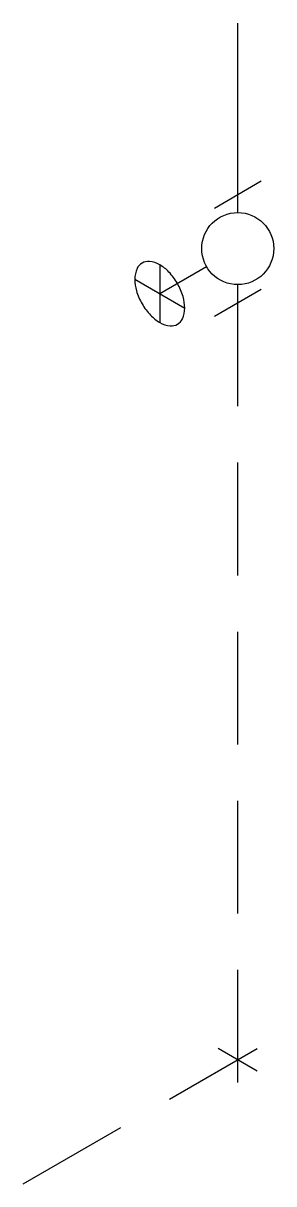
# Model space of a CAD drawing. Header units: millimetres. Extents: x -9842.04 to -9841.48, y -55.58 to -53.01.
import ezdxf

# ---------------------------------------------------------------- set-up
doc = ezdxf.new("R2010")
doc.units = ezdxf.units.MM
doc.linetypes.add('HIDDEN', pattern=[0.375, 0.25, -0.125])
doc.layers.add('Tub_iso_instalações', color=2, linetype='Continuous')

msp = doc.modelspace()

# ---------------------------------------------------------------- linework, layer by layer
at = {"layer": 'Tub_iso_instalações', "color": 3}
for p, q in [((-9841.5646, -53.4294), (-9841.5646, -53.0094)), ((-9841.5646, -53.8094), (-9841.5646, -53.5894))]:
    msp.add_line(p, q, dxfattribs=at)
at = {"layer": 'Tub_iso_instalações'}
for p, q in [((-9841.6166, -53.4194), (-9841.5126, -53.3594)), ((-9841.7378, -53.5454), (-9841.7378, -53.6734)), ((-9841.7378, -53.6094), (-9841.6339, -53.5494)), ((-9841.7932, -53.5774), (-9841.6824, -53.6414)), ((-9841.6166, -53.6594), (-9841.5126, -53.5994))]:
    msp.add_line(p, q, dxfattribs=at)
at = {"layer": 'Tub_iso_instalações', "color": 1, "linetype": 'HIDDEN'}
for p, q in [((-9841.5646, -55.3594), (-9841.5646, -53.8094)), ((-9842.0409, -55.5844), (-9841.5213, -55.2844)), ((-9841.5213, -55.3344), (-9841.6079, -55.2844))]:
    msp.add_line(p, q, dxfattribs=at)
at = {"layer": 'Tub_iso_instalações'}
msp.add_lwpolyline([(-9841.777, -53.632, 0.058752), (-9841.758, -53.6574, 0.072341), (-9841.7378, -53.6734, 0.106617), (-9841.7148, -53.6808, 0.156851), (-9841.6986, -53.6773, 0.156851), (-9841.6875, -53.665, 0.106617), (-9841.6824, -53.6414, 0.072341), (-9841.6861, -53.6159, 0.058752), (-9841.6986, -53.5868, 0.058752), (-9841.7176, -53.5614, 0.072341), (-9841.7378, -53.5454, 0.106617), (-9841.7608, -53.538, 0.156851), (-9841.777, -53.5415, 0.156851), (-9841.7881, -53.5538, 0.106617), (-9841.7932, -53.5774, 0.072341), (-9841.7895, -53.6029, 0.058752)], format="xyb", close=True, dxfattribs=at)
msp.add_circle((-9841.5646, -53.5094), 0.08, dxfattribs=at)

doc.saveas('drawing.dxf')
